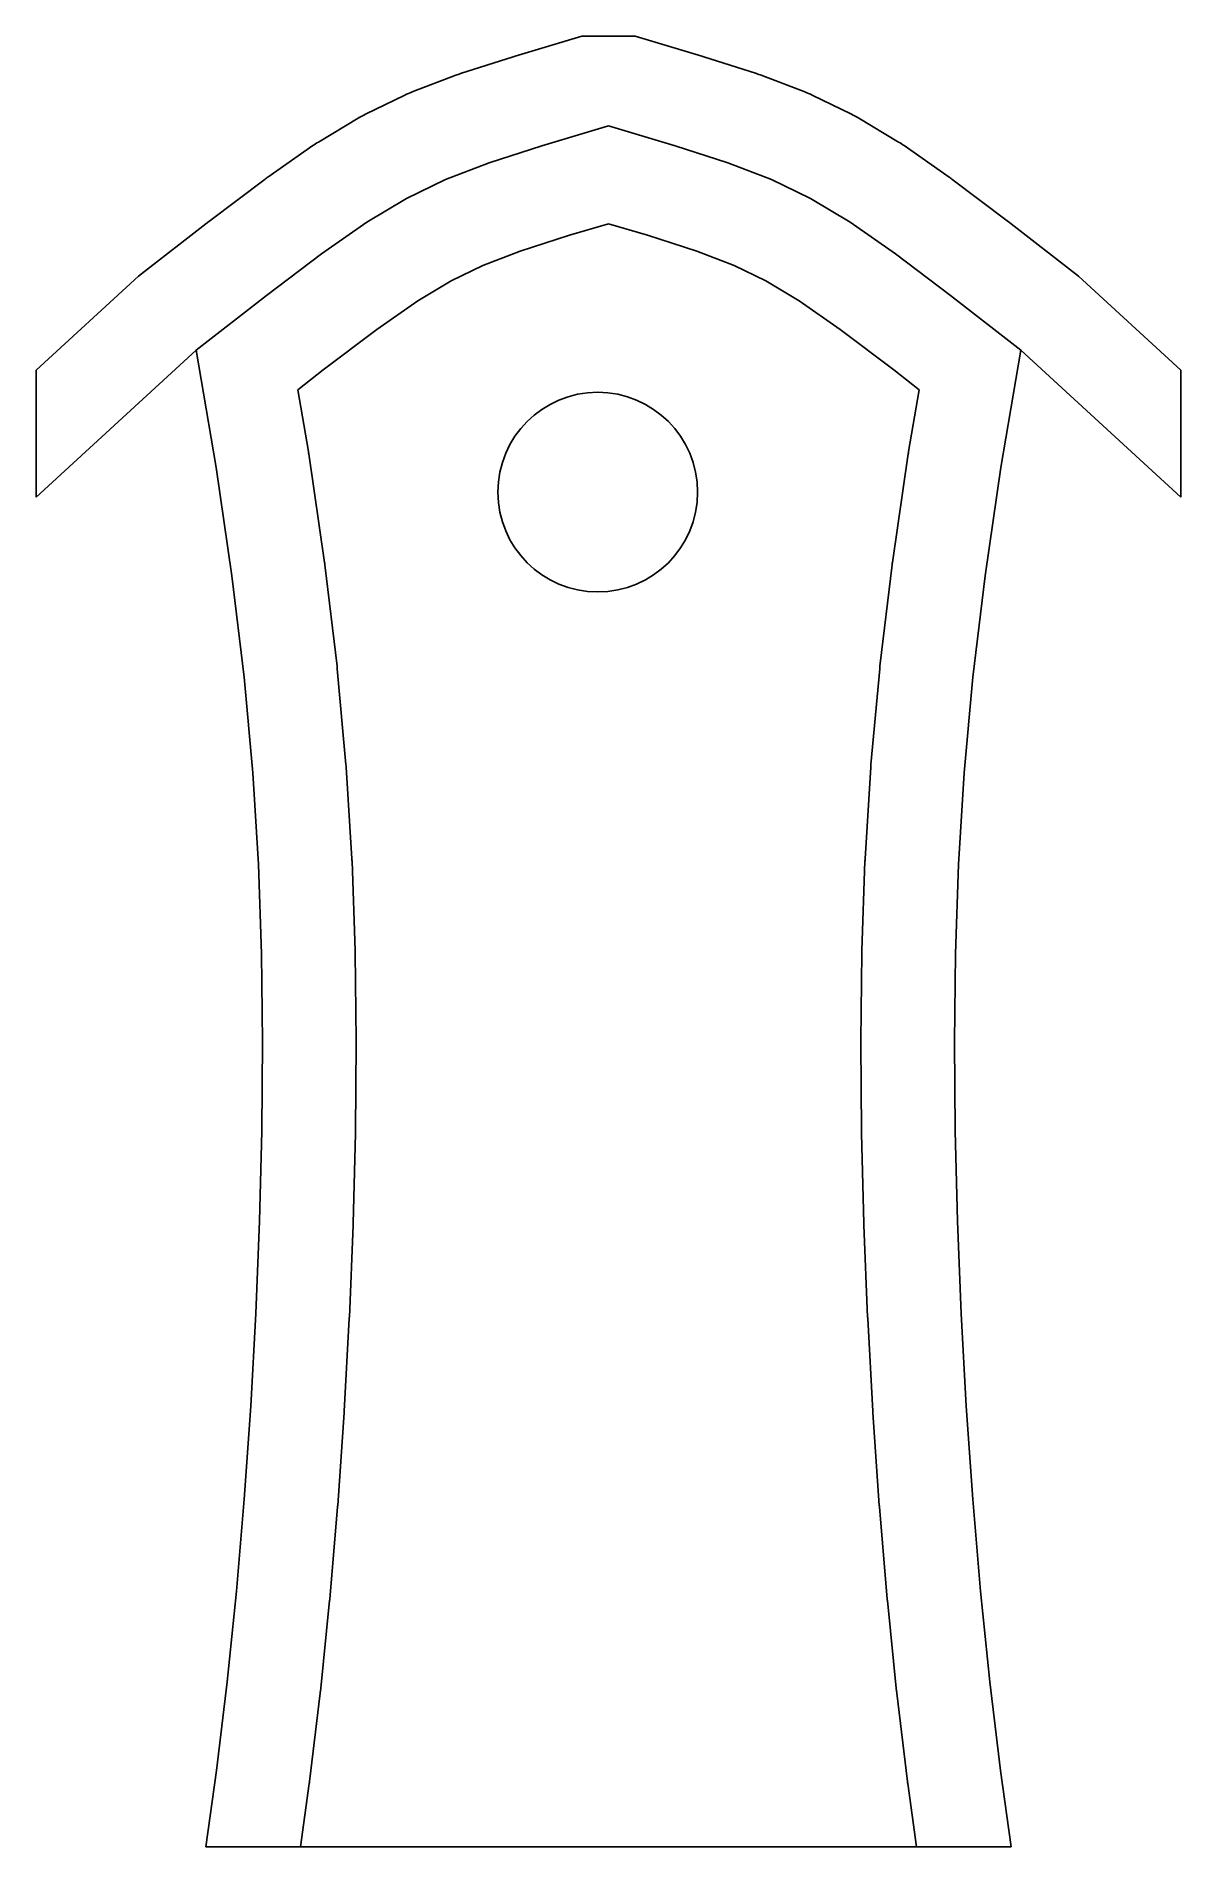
# Model space of a CAD drawing. Extents: x 11 to 91, y 6 to 133.
import ezdxf

# ---------------------------------------------------------------- set-up
doc = ezdxf.new("R2010")
doc.units = 0
doc.layers.add('Layer_1', color=7, linetype='CONTINUOUS')

msp = doc.modelspace()

# ---------------------------------------------------------------- linework, layer by layer
at = {"layer": 'Layer_1', "color": 1}
for points in [[(44.499622, 131.148879), (49.168686, 132.53985)], [(49.168662, 132.53981), (52.913867, 132.53981)], [(57.582964, 131.148879), (52.913867, 132.53985)], [(40.675007, 129.920727), (44.364617, 131.107038)], [(61.407547, 129.920727), (57.717937, 131.107038)], [(37.291654, 128.637381), (40.340255, 129.803012)], [(64.7909, 128.637381), (61.74233, 129.803012)], [(34.030882, 127.085963), (36.776866, 128.414886)], [(68.051704, 127.085963), (65.305664, 128.414886)], [(30.721159, 125.123735), (33.502981, 126.799962)], [(71.361427, 125.123735), (68.579573, 126.799962)], [(27.190866, 122.673042), (30.346995, 124.880577)], [(74.891688, 122.673042), (71.735583, 124.880577)], [(23.127613, 119.608923), (26.996498, 122.531729)], [(78.954973, 119.608923), (75.086064, 122.531729)], [(18.137464, 115.733153), (23.057477, 119.555219)], [(83.94509, 115.733153), (79.025028, 119.555219)], [(18.137464, 115.733153), (10.963746, 109.148807)], [(83.94509, 115.733153), (91.118784, 109.148807)], [(22.161071, 110.553653), (10.963746, 100.246418)], [(22.846453, 5.740236), (23.594677, 11.084773), (24.338131, 17.289479), (24.984277, 23.643483), (25.533195, 30.096435), (25.984796, 36.597996), (26.339146, 43.09782), (26.596235, 49.545566), (26.75604, 55.890885), (26.813912, 62.110066), (26.746742, 68.285837), (26.526741, 74.527576), (26.126062, 80.944654), (25.516947, 87.646434), (24.671592, 94.742274), (23.562214, 102.341559), (22.161047, 110.553653)], [(79.236085, 5.740236), (78.487901, 11.084773), (77.744423, 17.289479), (77.098253, 23.643483), (76.549343, 30.096435), (76.097733, 36.597996), (75.743384, 43.09782), (75.486294, 49.545566), (75.326513, 55.890885), (75.268561, 62.110066), (75.335731, 68.285837), (75.555733, 74.527576), (75.956412, 80.944654), (76.565502, 87.646434), (77.41089, 94.742274), (78.52026, 102.341559), (79.921458, 110.553653)], [(79.92149, 110.553653), (91.118784, 100.246418)], [(10.963746, 109.148807), (10.963746, 100.246418)], [(91.118784, 100.246418), (91.118784, 109.148807)], [(22.846453, 5.740236), (79.236085, 5.740236)]]:
    msp.add_lwpolyline(points, dxfattribs=at)
at = {"layer": 'Layer_1', "color": 3}
for points in [[(22.161071, 110.553653), (22.161071, 110.553653), (27.081109, 114.375719), (30.94997, 117.298509), (34.106123, 119.506028), (36.887969, 121.182254), (39.633953, 122.511193), (42.682579, 123.676816), (46.372164, 124.863119), (51.041277, 126.254106)], [(79.92149, 110.553653), (79.92149, 110.553653), (75.00142, 114.375719), (71.13256, 117.298509), (67.976406, 119.506028), (65.194561, 121.182254), (62.448577, 122.511193), (59.399951, 123.676816), (55.710341, 124.863119), (51.041277, 126.254106)]]:
    msp.add_lwpolyline(points, dxfattribs=at)
at = {"layer": 'Layer_1', "color": 7}
for points in [[(29.287113, 107.784216), (31.069834, 109.169127), (34.8076, 111.992845), (37.68233, 114.003535), (40.015579, 115.409455), (42.238456, 116.485232), (44.859125, 117.487242), (48.312486, 118.59759), (51.041277, 119.410531)], [(72.795449, 107.784216), (71.012704, 109.169127), (67.274953, 111.992845), (64.4002, 114.003535), (62.066974, 115.409455), (59.844074, 116.485232), (57.223428, 117.487242), (53.770068, 118.59759), (51.041277, 119.410531)], [(30.027794, 103.444709), (29.287377, 107.784216)], [(72.054544, 103.444709), (72.794992, 107.784216)], [(31.16186, 95.689714), (30.052481, 103.288983)], [(70.920486, 95.689714), (72.029856, 103.288983)], [(57.28231, 100.610698), (57.28231, 100.610698)], [(32.029987, 88.422303), (31.184624, 95.518159)], [(70.052414, 88.422303), (70.897802, 95.518159)], [(32.658202, 81.538322), (32.049064, 88.240095)], [(69.424175, 81.538322), (70.033257, 88.240095)], [(33.073021, 74.936294), (32.67239, 81.353372)], [(69.009309, 74.936294), (69.409988, 81.353372)], [(33.301791, 68.516884), (33.081758, 74.758639)], [(68.78065, 68.516884), (69.000652, 74.758639)], [(33.372969, 62.181388), (33.305799, 68.357159)], [(68.709392, 62.181388), (68.776642, 68.357159)], [(33.315121, 55.829829), (33.373073, 62.049004)], [(68.767248, 55.829829), (68.709296, 62.049004)], [(33.153689, 49.380439), (33.313518, 55.725758)], [(68.928681, 49.380439), (68.768851, 55.725758)], [(32.893441, 42.836524), (33.150483, 49.284275)], [(69.188976, 42.836524), (68.931887, 49.284275)], [(32.534283, 36.240964), (32.888632, 42.740787)], [(69.548135, 36.240964), (69.193785, 42.740787)], [(32.076245, 29.64194), (32.52787, 36.143497)], [(70.006157, 29.64194), (69.554547, 36.143497)], [(31.519343, 23.087595), (32.068229, 29.54055)], [(70.56309, 23.087595), (70.014172, 29.54055)], [(30.863146, 16.625912), (31.509324, 22.979915)], [(71.219312, 16.625912), (70.57319, 22.979915)], [(30.106811, 10.304491), (30.850241, 16.509201)], [(71.975727, 10.304491), (71.232297, 16.509201)], [(29.469129, 5.740236), (30.090058, 10.175415)], [(72.613409, 5.740236), (71.99248, 10.175415)]]:
    msp.add_lwpolyline(points, dxfattribs=at)
at = {"layer": 'Layer_1', "color": 1}
for points in [[(44.364617, 131.107038), (44.409423, 131.121466), (44.454463, 131.135413), (44.499622, 131.148879)], [(57.717937, 131.107038), (57.67305, 131.121466), (57.628115, 131.135413), (57.582964, 131.148879)], [(40.340255, 129.803012), (40.450749, 129.845253), (40.562389, 129.884513), (40.675007, 129.920727)], [(61.74233, 129.803012), (61.631813, 129.845253), (61.520165, 129.884513), (61.407547, 129.920727)], [(36.776866, 128.414886), (36.945208, 128.496356), (37.11698, 128.570587), (37.291654, 128.637381)], [(65.305664, 128.414886), (65.137322, 128.496356), (64.965606, 128.570587), (64.7909, 128.637381)], [(33.502981, 126.799962), (33.67448, 126.903298), (33.850653, 126.998731), (34.030882, 127.085963)], [(68.579573, 126.799962), (68.408057, 126.903298), (68.231933, 126.998731), (68.051704, 127.085963)], [(30.346995, 124.880577), (30.468911, 124.965846), (30.593713, 125.046947), (30.721159, 125.123735)], [(71.735583, 124.880577), (71.613667, 124.965846), (71.488865, 125.046947), (71.361427, 125.123735)], [(26.996498, 122.531729), (27.060381, 122.579982), (27.125211, 122.62713), (27.190866, 122.673042)], [(75.086064, 122.531729), (75.0221, 122.579982), (74.957343, 122.62713), (74.891688, 122.673042)], [(23.057477, 119.555219), (23.080722, 119.573254), (23.104128, 119.591209), (23.127613, 119.608923)], [(79.025028, 119.555219), (79.001783, 119.573254), (78.978458, 119.591209), (78.954973, 119.608923)]]:
    msp.add_open_spline(points, degree=3, dxfattribs=at)
at = {"layer": 'Layer_1', "color": 7}
for points in [[(50.290024, 107.602985), (46.428289, 107.602985), (43.297737, 104.472433), (43.297737, 100.610698)], [(57.28231, 100.610698), (57.28231, 104.472433), (54.151758, 107.602985), (50.290024, 107.602985)], [(30.052481, 103.288983), (30.045268, 103.341004), (30.036691, 103.392896), (30.027794, 103.444709)], [(72.029856, 103.288983), (72.03707, 103.341004), (72.045646, 103.392896), (72.054544, 103.444709)], [(43.297737, 100.610698), (43.297737, 96.748964), (46.428289, 93.618411), (50.290024, 93.618411)], [(50.290024, 93.618411), (54.151758, 93.618411), (57.28231, 96.748964), (57.28231, 100.610698)], [(31.184624, 95.518159), (31.17741, 95.575469), (31.170196, 95.632636), (31.16186, 95.689714)], [(70.897802, 95.518159), (70.904214, 95.575469), (70.91215, 95.632636), (70.920486, 95.689714)], [(32.049064, 88.240095), (32.043453, 88.300933), (32.037201, 88.361658), (32.029987, 88.422303)], [(70.033257, 88.240095), (70.038868, 88.300933), (70.04512, 88.361658), (70.052414, 88.422303)], [(32.67239, 81.353372), (32.668382, 81.415092), (32.663813, 81.476739), (32.658202, 81.538322)], [(69.409988, 81.353372), (69.413995, 81.415092), (69.418564, 81.476739), (69.424175, 81.538322)], [(33.081758, 74.758639), (33.079353, 74.817873), (33.076948, 74.877124), (33.073021, 74.936294)], [(69.000652, 74.758639), (69.003056, 74.817873), (69.005461, 74.877124), (69.009309, 74.936294)], [(33.305799, 68.357159), (33.305238, 68.410382), (33.304196, 68.463661), (33.301791, 68.516884)], [(68.776642, 68.357159), (68.777228, 68.410382), (68.778246, 68.463661), (68.78065, 68.516884)], [(33.373073, 62.049004), (33.373482, 62.093089), (33.373458, 62.137262), (33.372969, 62.181388)], [(68.709296, 62.049004), (68.708903, 62.093089), (68.708903, 62.137262), (68.709392, 62.181388)], [(33.313518, 55.725758), (33.31432, 55.760441), (33.315121, 55.79514), (33.315121, 55.829829)], [(68.768851, 55.725758), (68.76805, 55.760441), (68.767248, 55.79514), (68.767248, 55.829829)], [(33.150483, 49.284275), (33.152086, 49.316321), (33.152887, 49.348375), (33.153689, 49.380439)], [(68.931887, 49.284275), (68.930284, 49.316321), (68.929482, 49.348375), (68.928681, 49.380439)], [(32.888632, 42.740787), (32.890235, 42.772681), (32.891838, 42.804599), (32.893441, 42.836524)], [(69.193785, 42.740787), (69.192182, 42.772681), (69.190579, 42.804599), (69.188976, 42.836524)], [(32.52787, 36.143497), (32.530275, 36.175968), (32.531878, 36.208463), (32.534283, 36.240964)], [(69.554547, 36.143497), (69.552143, 36.175968), (69.55054, 36.208463), (69.548135, 36.240964)], [(32.068229, 29.54055), (32.071435, 29.574328), (32.07384, 29.608121), (32.076245, 29.64194)], [(70.014172, 29.54055), (70.010966, 29.574328), (70.008562, 29.608121), (70.006157, 29.64194)], [(31.509324, 22.979915), (31.513332, 23.015777), (31.516538, 23.05167), (31.519343, 23.087595)], [(70.57319, 22.979915), (70.569182, 23.015777), (70.565976, 23.05167), (70.56309, 23.087595)], [(30.850241, 16.509201), (30.85505, 16.54806), (30.859218, 16.586967), (30.863146, 16.625912)], [(71.232297, 16.509201), (71.227488, 16.54806), (71.22332, 16.586967), (71.219312, 16.625912)], [(30.090058, 10.175415), (30.096471, 10.218386), (30.101681, 10.261412), (30.106811, 10.304491)], [(71.99248, 10.175415), (71.986067, 10.218386), (71.980857, 10.261412), (71.975727, 10.304491)]]:
    msp.add_open_spline(points, degree=3, dxfattribs=at)

doc.saveas('drawing.dxf')
